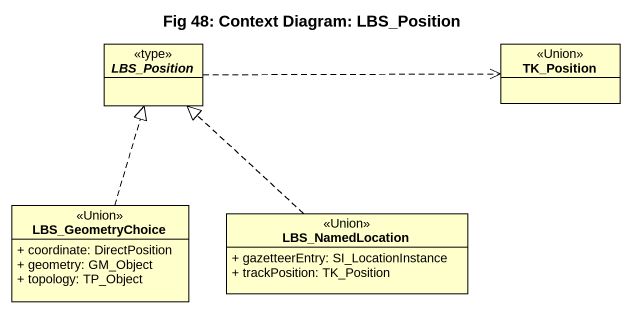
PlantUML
@startuml
title Fig 48: Context Diagram: LBS_Position
hide circle
hide empty members
skinparam classAttributeIconSize 0
abstract class LBS_Position <<type>>
class TK_Position <<Union>>
class LBS_GeometryChoice <<Union>> {
  + coordinate: DirectPosition
  + geometry: GM_Object
  + topology: TP_Object
}
class LBS_NamedLocation <<Union>> {
  + gazetteerEntry: SI_LocationInstance
  + trackPosition: TK_Position
}
LBS_Position .right.> TK_Position
LBS_GeometryChoice .up.|> LBS_Position
LBS_NamedLocation .up.|> LBS_Position
@enduml
